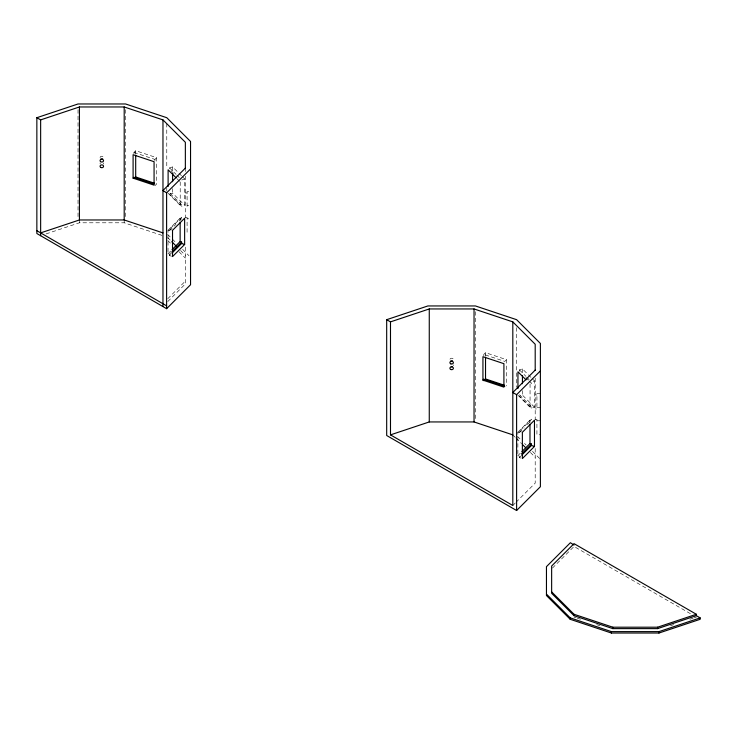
<?xml version="1.0" encoding="UTF-8"?>
<svg xmlns="http://www.w3.org/2000/svg" width="737" height="737" viewBox="0 0 737 737"><rect width="100%" height="100%" fill="white"/><g stroke="black" fill="none" stroke-linecap="round" stroke-linejoin="round"><path stroke-width="0.55" stroke-dasharray="3.69 2.76" d="M133.959 153.849L133.959 152.43L135.691 150.707L156.668 157.69L156.668 183.964L154.936 185.696M154.936 160.841L154.936 159.422L156.668 157.69M168.027 230.23L180.141 218.124L181.634 218.622L181.634 217.212L169.528 229.318L169.528 230.727L168.027 230.23L168.027 253.675L169.528 254.182L171.141 252.561M169.528 230.727L175.986 224.269M179.211 221.045L181.634 218.622M168.027 253.675L171.26 250.451M171.528 256.255L169.528 255.592L171.141 253.979M167.769 298.715L185.356 281.129M167.769 301.544L185.356 283.948L185.356 244.601M483.804 355.824L483.804 354.414L485.526 352.682L506.503 359.674L506.503 385.948M506.503 359.674L504.771 361.406L483.804 354.414M517.871 432.214L529.977 420.099L531.478 420.597L531.478 419.187L519.364 431.292L519.364 432.711L517.871 432.214L517.871 455.659L519.364 456.157L519.364 457.566L521.363 458.23M519.364 432.711L524.21 427.865M527.443 424.641L531.478 420.597M517.871 455.659L520.294 453.237M519.364 457.566L520.985 455.954M512.814 505.49L515.209 503.095M516.011 502.293L535.2 483.103L535.2 448.124M552.446 568.07L574.031 546.486L691.38 614.234M173.646 173.342L169.611 169.307L169.611 167.898L172.605 166.894L181.486 175.775M181.717 180.003L184.711 179.008L184.711 205.273L181.717 206.277L169.611 194.163L169.611 192.753L181.717 204.868L181.717 206.277M176.991 178.686L180.215 181.919L181.717 181.413M46.035 233.924L79.421 222.795L124.194 222.795L162.969 235.711M169.611 194.163L172.605 193.168L184.711 205.273M168.11 193.251L180.215 205.365L181.717 204.868M519.447 371.282L519.447 369.873L522.441 368.878L531.322 377.759M534.555 407.257L522.441 395.143L519.447 396.147L531.552 408.252L534.555 407.257L534.555 380.983L531.552 381.987L531.552 383.397L529.138 380.974M517.945 395.235L530.06 407.34L531.552 406.842L531.552 408.252M670.504 625.722L673.729 624.644M689.887 619.264L693.121 618.186M694.199 617.827L696.354 617.109M188.819 191.574L187.087 191.574L187.087 206.968L185.356 206.968M185.356 192.993L187.087 192.993M187.087 205.559L188.819 205.559M185.356 217.387L187.087 217.387L187.087 232.781L188.819 232.781M187.087 218.797L188.819 218.797M540.387 393.558L536.923 393.558L536.923 408.952L535.2 408.952M535.2 394.968L536.923 394.968M536.923 407.533L540.387 407.533M535.2 419.362L536.923 419.362L536.923 434.766L540.387 434.766M536.923 420.781L540.387 420.781M133.959 152.43L154.936 159.422M169.528 229.318L171.528 229.981M519.364 431.292L521.363 431.965M574.031 617.109L576.187 617.827M577.264 618.186L580.489 619.264M596.648 624.644L599.881 625.722M532.132 378.56L534.555 380.983M519.447 369.873L525.905 376.331M526.715 377.141L529.138 379.564M525.905 377.74L528.328 380.163M519.447 394.737L531.552 406.842M517.402 436.295L521.363 440.256M524.532 443.425L526.117 445.01M532.464 451.348L540.387 459.28M512.814 434.867L515.209 437.271M516.011 438.064L521.603 443.665M530.4 452.454L535.2 457.253M182.288 176.585L184.711 179.008M169.611 167.898L176.069 174.356M176.871 175.157L179.294 177.58M167.566 234.311L171.528 238.281M172.32 239.074L176.281 243.035M182.619 249.373L188.958 255.711M167.769 237.692L170.164 240.087M180.556 250.479L185.356 255.278M167.769 240.511L170.966 243.707M178.962 251.704L185.356 258.097M535.2 378.099L535.2 419.593M530.06 383.894L530.06 407.34M529.977 420.099L529.977 422.338M522.441 368.878L522.441 374.589M522.441 390.573L522.441 395.143M516.609 327.707L516.609 387.34M485.526 352.682L485.526 356.109M475.429 311.687L475.429 420.624M185.356 168.128L185.356 171.555M185.356 176.115L185.356 217.608M180.215 181.919L180.215 205.365M180.141 218.124L180.141 220.354M172.605 166.894L172.605 172.605M172.605 188.598L172.605 193.168M169.528 254.182L169.528 255.592M166.774 123.438L166.774 168.156M166.774 187.649L166.774 191.095M135.691 150.707L135.691 154.134M125.585 109.702L125.585 218.649M124.194 219.967L124.194 222.795M79.421 220.907L79.421 222.795M78.03 109.702L78.03 218.649M100.075 157.644A1.732 1.41 0 0 1 101.807 156.235A1.732 1.41 0 0 1 103.539 157.644M103.484 162.932A1.732 1.41 0 0 1 103.309 164.001M100.315 164.001A1.732 1.41 0 0 1 100.14 162.932M449.975 359.26A1.732 1.41 0 0 1 452.094 358.256A1.732 1.41 0 0 1 453.319 359.988M453.319 364.907A1.732 1.41 0 0 1 453.319 365.644"/><path stroke-width="1.11" d="M133.093 178.161L133.093 154.715L154.07 161.698L154.07 185.153L133.093 178.161L133.959 177.295L153.886 183.937M134.539 178.133L135.691 176.972L135.691 155.277M185.356 168.128L162.969 190.515L166.608 192.873L166.608 308.692L36.85 233.518L36.85 117.699L78.03 103.972L125.585 103.972L166.774 117.699L190.542 141.476L190.542 284.749L166.608 308.692M166.608 192.873L190.542 168.93M172.062 249.64L180.141 241.57L180.141 222.592M171.951 251.759L181.634 242.068L180.141 241.57M171.951 253.169L181.634 243.477L181.634 242.068M184.637 244.481L172.522 256.587L172.522 230.322L184.637 218.207L184.637 244.481L181.634 243.477M482.938 380.135L482.938 356.69L503.905 363.682L503.905 387.128L482.938 380.135L483.804 379.269L504.771 386.262M484.375 380.108L485.526 378.956L485.526 357.252M535.2 370.103L512.814 392.489L516.609 394.691L516.609 510.511L386.685 435.503L386.685 319.683L427.875 305.947L475.429 305.947L516.609 319.683L540.387 343.451L540.387 486.733L516.609 510.511M516.609 394.691L540.387 370.914M521.907 451.624L529.977 443.545L529.977 424.567M521.787 453.734L531.478 444.043L529.977 443.545M521.787 455.144L531.478 445.461L531.478 444.043M534.472 446.456L522.367 458.571L522.367 432.297L534.472 420.182L534.472 446.456L531.478 445.461M36.85 117.699L40.646 119.891L79.421 106.966L124.194 106.966L162.969 119.891L185.356 142.278L185.356 168.533M40.646 232.892L79.421 219.967L124.194 219.967L162.969 232.892M386.685 319.683L390.49 321.876L429.266 308.95L474.038 308.95L512.814 321.876L535.2 344.262L535.2 370.508M390.49 321.876L390.49 434.867L429.266 421.942L474.038 421.942L512.814 434.867M551.644 591.894L574.031 614.28L612.806 627.205L657.579 627.205L696.354 614.28L696.354 615.69L700.15 617.882L700.15 619.301L658.97 633.028L611.415 633.028L570.226 619.301L546.458 595.524L546.458 566.652L570.392 542.718L574.031 545.076M696.354 614.28L574.031 543.657L551.644 566.044L551.644 593.303L574.031 615.69L612.806 628.615L657.579 628.615L696.354 615.69M546.458 594.114L570.226 617.882L611.415 631.618L658.97 631.618L700.15 617.882M135.691 176.972L154.567 183.264M485.526 378.956L504.403 385.248M36.85 230.699L166.608 305.864M390.49 434.867L512.814 505.49L512.814 321.876M526.025 379.859L517.945 371.789L517.945 388.537M522.404 444.466L525.601 447.663M176.18 177.884L168.11 169.805L168.11 186.553M171.767 241.681L176.567 246.48M658.97 631.618L658.97 633.028M657.579 627.205L657.579 628.615M612.806 627.205L612.806 628.615M611.415 631.618L611.415 633.028M574.031 614.28L574.031 615.69M570.226 617.882L570.226 619.301M522.441 375.732L522.441 383.728M483.804 379.269L483.804 380.679M474.038 308.95L474.038 421.942M429.266 308.95L429.266 421.942M172.605 173.748L172.605 181.744M162.969 119.891L162.969 306.334M124.194 106.966L124.194 219.967M79.421 106.966L79.421 219.967M40.646 119.891L40.646 235.711M102.673 158.87A1.732 1.41 0 0 1 100.941 158.87M452.518 360.844A1.732 1.41 0 0 1 450.786 360.844M452.094 366.639A1.732 1.41 0 0 1 451.201 366.639M100.582 161.643A1.732 1.41 0 0 0 103.484 161.007A1.732 1.41 0 0 0 101.365 159.275A1.732 1.41 0 0 0 100.582 161.643M100.941 167.52A1.732 1.41 0 0 0 103.539 166.295A1.732 1.41 0 0 0 100.941 165.07A1.732 1.41 0 0 0 100.941 167.52M450.786 363.848A1.732 1.41 0 0 0 453.375 362.622A1.732 1.41 0 0 0 450.786 361.397A1.732 1.41 0 0 0 450.786 363.848M450.786 369.495A1.732 1.41 0 0 0 453.375 368.27A1.732 1.41 0 0 0 450.786 367.044A1.732 1.41 0 0 0 450.786 369.495"/></g></svg>
